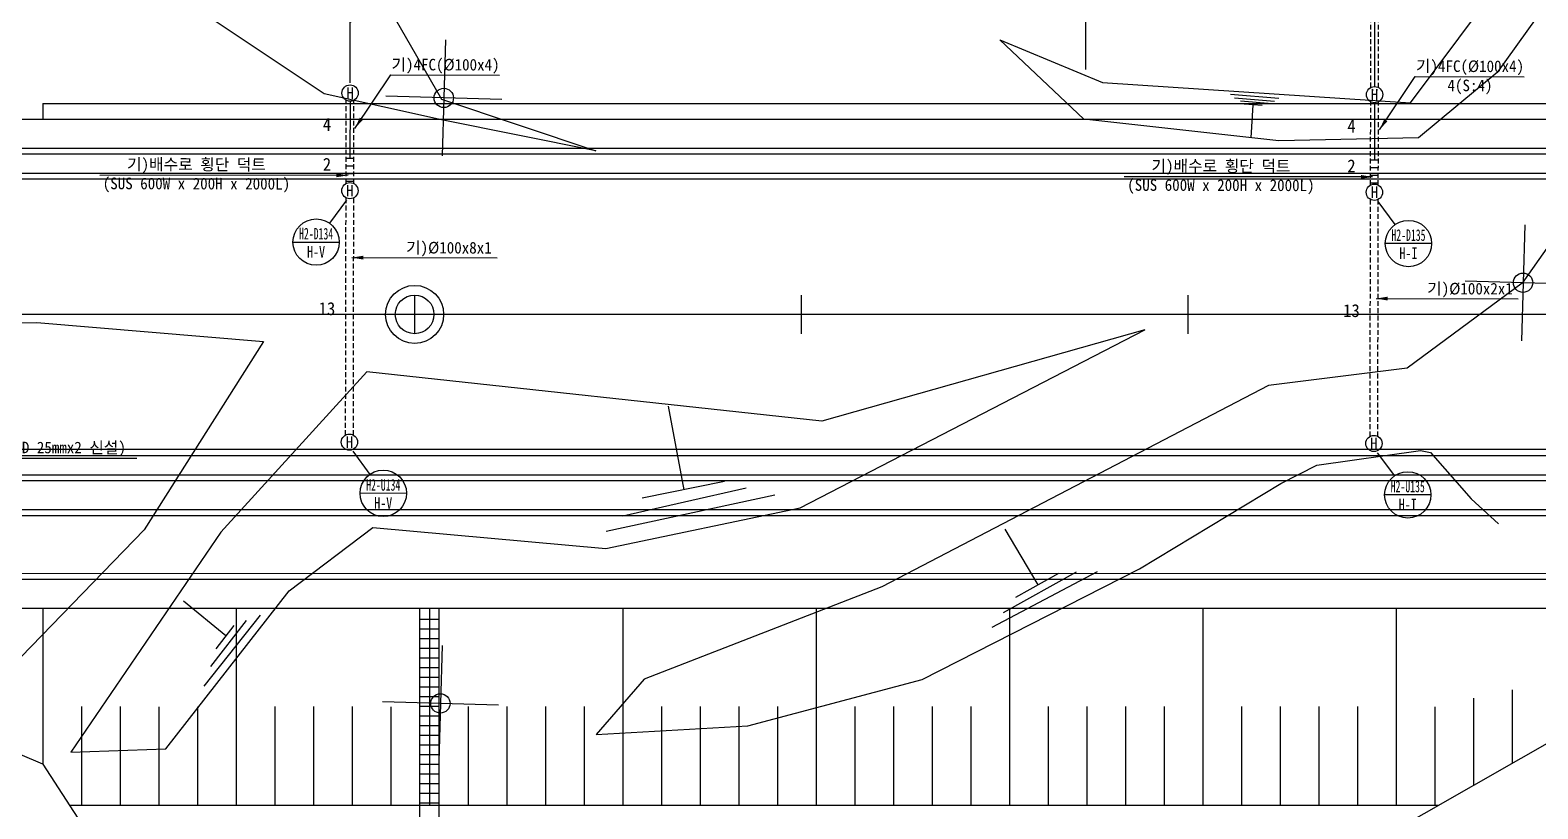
# Model space of a CAD drawing. Extents: x -284476 to -284091, y 156275 to 156450.
# Drawn here: x -284229.2 to -284151.2, y 156340.6 to 156380.9 of the extents above; entities that cross this region are included whole.
import ezdxf
from ezdxf.enums import TextEntityAlignment as Align

# ---------------------------------------------------------------- set-up
doc = ezdxf.new("R2010")
doc.units = 0
doc.header["$MEASUREMENT"] = 0
doc.linetypes.add('HIDDEN', pattern=[0.375, 0.25, -0.125])
for name, color, linetype in [('TT-LINE', 7, 'CONTINUOUS'), ('TT-MANH', 4, 'CONTINUOUS'), ('TZ-BASE', 253, 'CONTINUOUS'), ('TZ-DIMS', 1, 'CONTINUOUS'), ('TZ-LEAL', 1, 'CONTINUOUS'), ('TZ-LEAT', 3, 'CONTINUOUS'), ('TZ-LINE', 7, 'CONTINUOUS')]:
    doc.layers.add(name, color=color, linetype=linetype)
doc.styles.add('GR', font='GulimChe.ttf')
doc.styles.get("Standard").update_dxf_attribs({"font": 'GulimChe.ttf'})
doc.linetypes.add('ZIGZAG', pattern='A,0.00254,-5.08,[131,ltypeshp.shx,S=5.08,R=0,X=-5.08,Y=0],-10.16,[131,ltypeshp.shx,S=5.08,R=180,X=5.08,Y=0],-5.08', length=20.32254)
doc.dimstyles.new('D200', dxfattribs={"dimscale": 0.2, "dimtxt": 3, "dimasz": 3, "dimexe": 0.5, "dimexo": 0.5, "dimgap": 0.5, "dimtad": 1, "dimdec": 0, "dimzin": 1, "dimdsep": 46, "dimlunit": 6, "dimtxsty": 'Standard', "dimcen": 1, "dimclrd": 1, "dimclre": 1, "dimclrt": 3, "dimadec": 0, "dimazin": 0, "dimtfac": 1, "dimtdec": 0, "dimtix": 1, "dimtmove": 2, "dimatfit": 3, "dimfxl": 0, "dimtvp": 2, "dimlwd": -1, "dimlwe": -1, "dimarcsym": 0})

msp = doc.modelspace()

# ---------------------------------------------------------------- linework, layer by layer
at = {"layer": 'TT-LINE', "linetype": 'HIDDEN', "elevation": -7842.61}
for points in [[(-284159.856, 156377.89), (-284159.841, 156385.461)], [(-284159.456, 156377.888), (-284159.441, 156385.46)], [(-284212.863, 156372.92), (-284212.855, 156377.233)], [(-284212.463, 156372.919), (-284212.455, 156377.232)], [(-284159.865, 156372.839), (-284159.857, 156377.151)], [(-284159.465, 156372.837), (-284159.457, 156377.151)], [(-284212.887, 156359.907), (-284212.864, 156372.181)], [(-284212.487, 156359.906), (-284212.464, 156372.181)], [(-284159.89, 156359.838), (-284159.867, 156372.099)], [(-284159.49, 156359.837), (-284159.467, 156372.099)]]:
    msp.add_lwpolyline(points, dxfattribs=at)
at = {"layer": 'TT-MANH'}
for centre in [(-284212.654, 156377.602, -7842.61), (-284159.657, 156377.52, -7842.61), (-284212.664, 156372.55, -7842.61), (-284159.667, 156372.468, -7842.61), (-284212.688, 156359.537, -7842.61), (-284159.691, 156359.468, -7842.61)]:
    msp.add_circle(centre, 0.42, dxfattribs=at)
at = {"layer": 'TZ-BASE'}
for p, q in [((-284174.598, 156378.815, -7842.38), (-284174.598, 156381.586, -7842.38)), ((-284228.55, 156377.059, -7842.38), (-284228.55, 156376.249, -7842.38)), ((-284209.315, 156367.148, -7842.38), (-284209.315, 156365.148, -7842.38)), ((-284189.315, 156367.148, -7842.38), (-284189.315, 156365.148, -7842.38)), ((-284169.315, 156367.148, -7842.38), (-284169.315, 156365.148, -7842.38)), ((-284129.315, 156366.148, -7842.38), (-284270.017, 156366.148, -7842.38)), ((-284228.552, 156342.878, -7842.38), (-284248.55, 156351.348, -7842.38)), ((-284228.548, 156350.949, -7842.38), (-284228.548, 156342.877, -7842.38)), ((-284218.548, 156350.948, -7842.38), (-284218.548, 156340.748, -7842.38)), ((-284209.063, 156350.948, -7842.38), (-284209.064, 156319.778, -7842.38)), ((-284208.548, 156350.948, -7842.38), (-284208.548, 156340.748, -7842.38)), ((-284208.063, 156350.948, -7842.38), (-284208.064, 156319.776, -7842.38)), ((-284198.548, 156350.947, -7842.38), (-284198.548, 156340.748, -7842.38)), ((-284188.548, 156350.946, -7842.38), (-284188.548, 156340.748, -7842.38)), ((-284178.548, 156350.946, -7842.38), (-284178.548, 156340.748, -7842.38)), ((-284168.548, 156350.945, -7842.38), (-284168.548, 156340.748, -7842.38)), ((-284158.548, 156350.944, -7842.38), (-284158.548, 156340.748, -7842.38)), ((-284209.063, 156350.373, -7842.38), (-284208.063, 156350.373, -7842.38)), ((-284209.063, 156349.873, -7842.38), (-284208.063, 156349.873, -7842.38)), ((-284209.063, 156349.373, -7842.38), (-284208.063, 156349.373, -7842.38)), ((-284209.063, 156348.873, -7842.38), (-284208.063, 156348.873, -7842.38)), ((-284209.063, 156348.373, -7842.38), (-284208.063, 156348.373, -7842.38)), ((-284209.063, 156347.873, -7842.38), (-284208.063, 156347.873, -7842.38)), ((-284209.063, 156347.373, -7842.38), (-284208.063, 156347.373, -7842.38)), ((-284209.063, 156346.873, -7842.38), (-284208.063, 156346.873, -7842.38)), ((-284152.548, 156346.723, -7842.38), (-284152.548, 156342.919, -7842.38)), ((-284226.548, 156345.849, -7842.38), (-284226.548, 156340.748, -7842.38)), ((-284224.548, 156345.849, -7842.38), (-284224.548, 156340.748, -7842.38)), ((-284222.548, 156345.848, -7842.38), (-284222.548, 156340.748, -7842.38)), ((-284220.548, 156345.848, -7842.38), (-284220.548, 156340.748, -7842.38)), ((-284216.548, 156345.849, -7842.38), (-284216.548, 156340.748, -7842.38)), ((-284214.548, 156345.849, -7842.38), (-284214.548, 156340.748, -7842.38)), ((-284212.548, 156345.849, -7842.38), (-284212.548, 156340.748, -7842.38)), ((-284210.548, 156345.848, -7842.38), (-284210.548, 156340.748, -7842.38)), ((-284209.063, 156346.373, -7842.38), (-284208.063, 156346.373, -7842.38)), ((-284209.063, 156345.873, -7842.38), (-284208.063, 156345.873, -7842.38)), ((-284206.548, 156345.849, -7842.38), (-284206.548, 156340.748, -7842.38)), ((-284204.548, 156345.849, -7842.38), (-284204.548, 156340.748, -7842.38)), ((-284202.548, 156345.849, -7842.38), (-284202.548, 156340.748, -7842.38)), ((-284200.548, 156345.849, -7842.38), (-284200.548, 156340.748, -7842.38)), ((-284196.548, 156345.849, -7842.38), (-284196.548, 156340.748, -7842.38)), ((-284194.548, 156345.849, -7842.38), (-284194.548, 156340.748, -7842.38)), ((-284192.548, 156345.849, -7842.38), (-284192.548, 156340.748, -7842.38)), ((-284190.548, 156345.849, -7842.38), (-284190.548, 156340.748, -7842.38)), ((-284186.548, 156345.849, -7842.38), (-284186.548, 156340.748, -7842.38)), ((-284184.548, 156345.849, -7842.38), (-284184.548, 156340.748, -7842.38)), ((-284182.548, 156345.849, -7842.38), (-284182.548, 156340.748, -7842.38)), ((-284180.548, 156345.849, -7842.38), (-284180.548, 156340.748, -7842.38)), ((-284176.548, 156345.849, -7842.38), (-284176.548, 156340.748, -7842.38)), ((-284174.548, 156345.849, -7842.38), (-284174.548, 156340.748, -7842.38)), ((-284172.548, 156345.849, -7842.38), (-284172.548, 156340.748, -7842.38)), ((-284170.548, 156345.849, -7842.38), (-284170.548, 156340.748, -7842.38)), ((-284166.548, 156345.849, -7842.38), (-284166.548, 156340.748, -7842.38)), ((-284164.548, 156345.849, -7842.38), (-284164.548, 156340.748, -7842.38)), ((-284162.548, 156345.849, -7842.38), (-284162.548, 156340.748, -7842.38)), ((-284160.548, 156345.849, -7842.38), (-284160.548, 156340.748, -7842.38)), ((-284156.548, 156345.847, -7842.38), (-284156.548, 156340.748, -7842.38)), ((-284154.548, 156346.285, -7842.38), (-284154.548, 156341.778, -7842.38)), ((-284209.063, 156345.373, -7842.38), (-284208.063, 156345.373, -7842.38)), ((-284168.55, 156333.788, -7842.38), (-284148.551, 156345.199, -7842.38)), ((-284209.063, 156344.873, -7842.38), (-284208.063, 156344.873, -7842.38)), ((-284209.063, 156344.373, -7842.38), (-284208.063, 156344.373, -7842.38)), ((-284209.063, 156343.873, -7842.38), (-284208.063, 156343.873, -7842.38)), ((-284228.552, 156342.878, -7842.38), (-284213.609, 156319.787, -7842.38)), ((-284209.063, 156343.373, -7842.38), (-284208.063, 156343.373, -7842.38)), ((-284209.063, 156342.873, -7842.38), (-284208.063, 156342.873, -7842.38)), ((-284209.063, 156342.373, -7842.38), (-284208.063, 156342.373, -7842.38)), ((-284209.063, 156341.873, -7842.38), (-284208.063, 156341.873, -7842.38)), ((-284209.063, 156341.373, -7842.38), (-284208.063, 156341.373, -7842.38)), ((-284227.173, 156340.748, -7842.38), (-284156.349, 156340.75, -7842.38)), ((-284209.063, 156340.873, -7842.38), (-284208.063, 156340.873, -7842.38))]:
    msp.add_line(p, q, dxfattribs=at)
at = {"layer": 'TZ-BASE', "elevation": -7842.38}
for points in [[(-284193.431, 156423.746), (-284206.032, 156415.764), (-284212.447, 156412.874), (-284205.927, 156398.251), (-284206.708, 156393.147), (-284210.813, 156390.239), (-284213.239, 156386.515), (-284207.928, 156377.288), (-284199.937, 156374.604), (-284207.923, 156376.209), (-284213.991, 156377.569), (-284223.157, 156383.683), (-284217.289, 156394.513), (-284213.117, 156399.185), (-284217.886, 156404.607), (-284249.889, 156391.989), (-284245.724, 156382.35), (-284253.046, 156377.95), (-284259.307, 156376.578), (-284267.768, 156371.412)], [(-284132.456, 156423.624), (-284134.44, 156419.775), (-284139.025, 156403.009), (-284141.96, 156389.304), (-284143.932, 156381.311), (-284147.958, 156373.534), (-284152.017, 156367.767), (-284157.967, 156363.362), (-284165.144, 156362.466), (-284185.155, 156352.05), (-284197.435, 156347.264), (-284199.927, 156344.411), (-284192.083, 156344.859), (-284183.055, 156347.256), (-284171.82, 156352.98), (-284164.51, 156357.393), (-284162.638, 156358.342), (-284157.288, 156359.109), (-284156.76, 156358.996), (-284154.666, 156356.599), (-284153.239, 156355.307)], [(-284139.011, 156423.637), (-284139.053, 156423.544), (-284143.777, 156412.61), (-284146.102, 156398.725), (-284149.28, 156384.306), (-284153.314, 156378.674), (-284157.387, 156375.291), (-284164.613, 156375.126), (-284174.692, 156376.25), (-284179.045, 156380.351), (-284173.735, 156378.145), (-284157.792, 156377.095), (-284154.027, 156382.144), (-284153.519, 156389.69), (-284153.452, 156423.666)], [(-284207.724, 156380.348), (-284207.893, 156374.35)], [(-284228.55, 156377.059), (-284129.315, 156377.059)], [(-284204.81, 156377.265), (-284210.807, 156377.434)], [(-284164.61, 156377.325), (-284167.118, 156377.519)], [(-284164.832, 156377.165), (-284166.901, 156377.34)], [(-284165.161, 156377.055), (-284166.595, 156377.175)], [(-284165.476, 156376.957), (-284166.412, 156377.026)], [(-284269.299, 156376.249), (-284247.863, 156376.249), (-284227.863, 156376.249), (-284207.863, 156376.249), (-284187.863, 156376.249), (-284167.863, 156376.249), (-284147.863, 156376.249), (-284129.315, 156376.249)], [(-284165.964, 156376.993), (-284166.055, 156375.287)], [(-284269.299, 156374.749), (-284129.315, 156374.749)], [(-284269.299, 156374.449), (-284129.315, 156374.449)], [(-284269.299, 156373.449), (-284129.315, 156373.449)], [(-284129.315, 156373.148), (-284269.299, 156373.148)], [(-284151.892, 156370.786), (-284152.061, 156364.788)], [(-284148.978, 156367.702), (-284154.976, 156367.872)], [(-284267.616, 156362.416), (-284248.905, 156362.825), (-284240.725, 156365.491), (-284228.862, 156365.733), (-284217.13, 156364.75), (-284223.315, 156355.001), (-284230.205, 156347.879), (-284245.614, 156337.681), (-284234.713, 156331.41), (-284227.643, 156336.883), (-284221.366, 156339.204)], [(-284171.55, 156365.345), (-284188.259, 156360.622), (-284211.781, 156363.179), (-284219.336, 156354.883), (-284227.107, 156343.498), (-284222.191, 156343.672), (-284215.808, 156351.85), (-284211.474, 156355.126), (-284199.423, 156354.033), (-284189.366, 156356.133), (-284171.55, 156365.345)], [(-284195.372, 156357.077), (-284196.181, 156361.404)], [(-284129.315, 156359.148), (-284269.299, 156359.148)], [(-284269.299, 156358.849), (-284129.315, 156358.849)], [(-284269.299, 156357.849), (-284129.315, 156357.849)], [(-284269.299, 156357.549), (-284129.315, 156357.549)], [(-284190.689, 156356.79), (-284199.404, 156354.915)], [(-284192.163, 156357.151), (-284198.554, 156355.702)], [(-284193.284, 156357.5), (-284197.543, 156356.637)], [(-284269.299, 156356.049), (-284247.863, 156356.049), (-284227.863, 156356.049), (-284207.863, 156356.049), (-284187.863, 156356.049), (-284167.863, 156356.049), (-284147.863, 156356.049), (-284129.315, 156356.049)], [(-284177.064, 156352.155), (-284178.769, 156355.028)], [(-284174.003, 156352.83), (-284179.461, 156349.953)], [(-284175.103, 156352.805), (-284178.878, 156350.703)], [(-284176.016, 156352.748), (-284178.238, 156351.489)], [(-284219.079, 156349.519), (-284221.279, 156351.302)], [(-284217.302, 156350.578), (-284220.227, 156346.904)], [(-284218.035, 156350.31), (-284219.881, 156347.92)], [(-284218.669, 156350.054), (-284219.594, 156348.847)], [(-284207.9, 156349.016), (-284208.069, 156343.018)], [(-284204.986, 156345.932), (-284210.984, 156346.101)]]:
    msp.add_lwpolyline(points, dxfattribs=at)
at = {"layer": 'TZ-BASE', "ltscale": 2.5, "elevation": -7842.38}
for points in [[(-284239.113, 156356.049), (-284146.692, 156356.045), (-284140.729, 156351.316)], [(-284239.019, 156355.749), (-284146.796, 156355.745), (-284140.782, 156350.976)], [(-284245.926, 156347.33), (-284238.084, 156352.749), (-284147.841, 156352.745), (-284141.318, 156347.572)], [(-284245.755, 156347.083), (-284237.99, 156352.449), (-284147.946, 156352.445), (-284141.372, 156347.232)], [(-284241.355, 156348.301), (-284237.522, 156350.949), (-284147.666, 156350.945), (-284141.372, 156347.232)]]:
    msp.add_lwpolyline(points, dxfattribs=at)
at = {"layer": 'TZ-BASE'}
for centre, radius in [((-284207.809, 156377.349, -7842.38), 0.5), ((-284151.977, 156367.787, -7842.38), 0.5), ((-284209.315, 156366.148, -7842.38), 1.5), ((-284209.315, 156366.148, -7842.38), 1), ((-284207.985, 156346.017, -7842.38), 0.5)]:
    msp.add_circle(centre, radius, dxfattribs=at)
at = {"layer": 'TZ-LEAL'}
for p, q in [((-284212.837, 156372.067, -7842.61), (-284213.722, 156370.869, -7842.61)), ((-284159.492, 156371.986, -7842.61), (-284158.603, 156370.792, -7842.61)), ((-284215.614, 156369.892, -7842.61), (-284213.214, 156369.887, -7842.61)), ((-284156.706, 156369.812, -7842.61), (-284159.106, 156369.817, -7842.61)), ((-284212.515, 156359.067, -7842.61), (-284211.63, 156357.869, -7842.61)), ((-284159.518, 156358.986, -7842.61), (-284158.634, 156357.788, -7842.61)), ((-284209.738, 156356.887, -7842.61), (-284212.138, 156356.892, -7842.61)), ((-284156.741, 156356.805, -7842.61), (-284159.141, 156356.81, -7842.61))]:
    msp.add_line(p, q, dxfattribs=at)
at = {"layer": 'TZ-LEAL', "elevation": -7842.61, "flags": 128}
msp.add_lwpolyline([(-284212.653, 156378.136), (-284212.646, 156381.276), (-284210.112, 156382.688)], dxfattribs=at)
at = {"layer": 'TZ-LEAL'}
for centre in [(-284214.414, 156369.889, -7842.61), (-284157.906, 156369.815, -7842.61), (-284210.938, 156356.889, -7842.61), (-284157.941, 156356.808, -7842.61)]:
    msp.add_circle(centre, 1.2, dxfattribs=at)
at = {"layer": 'TZ-LINE', "linetype": 'ZIGZAG', "ltscale": 0.039, "elevation": -7842.61}
for points in [[(-284159.641, 156385.41), (-284159.656, 156377.94)], [(-284212.655, 156377.182), (-284212.661, 156374.234)], [(-284159.658, 156377.1), (-284159.664, 156374.152)]]:
    msp.add_lwpolyline(points, dxfattribs=at)
at = {"layer": 'TZ-LINE', "elevation": -7842.61}
for points in [[(-284212.86, 156374.234), (-284212.46, 156374.234)], [(-284159.863, 156374.152), (-284159.463, 156374.152)], [(-284212.86, 156373.834), (-284212.46, 156373.834)], [(-284212.86, 156373.434), (-284212.46, 156373.434)], [(-284159.863, 156373.752), (-284159.463, 156373.752)], [(-284159.863, 156373.352), (-284159.463, 156373.352)], [(-284212.86, 156373.034), (-284212.46, 156373.034)], [(-284159.863, 156372.952), (-284159.463, 156372.952)]]:
    msp.add_lwpolyline(points, dxfattribs=at)

# ---------------------------------------------------------------- texts
at = {"layer": 'TT-MANH', "linetype": 'ByBlock', "style": 'GR'}
for p in [(-284212.652, 156377.602, -7842.61), (-284159.655, 156377.52, -7842.61), (-284212.662, 156372.55, -7842.61), (-284159.665, 156372.468, -7842.61), (-284212.688, 156359.537, -7842.61), (-284159.691, 156359.468, -7842.61)]:
    msp.add_text('H', height=0.6, rotation=359.88499, dxfattribs=at).set_placement(p, align=Align.MIDDLE)
at = {"layer": 'TZ-DIMS', "insert": (-284236.114, 156358.801), "char_height": 0.6, "attachment_point": 7}
msp.add_mtext('타분야x3 (내관 SCD 25mmx2 신설)', dxfattribs=at)
at = {"layer": 'TZ-LEAT', "style": 'GR'}
for s, p in [('기)4FC(Ø100x4)', (-284207.719, 156379.031, -7842.841)), ('기)4FC(Ø100x4)', (-284154.722, 156378.95, -7842.841)), ('4(S:4)', (-284154.724, 156377.95, -7842.841)), ('기)배수로 횡단 덕트', (-284220.602, 156373.871, -7842.611)), ('기)배수로 횡단 덕트', (-284167.605, 156373.79, -7842.61)), ('(SUS 600W x 200H x 2000L)', (-284220.604, 156372.871, -7842.611)), ('(SUS 600W x 200H x 2000L)', (-284167.607, 156372.79, -7842.61))]:
    msp.add_text(s, height=0.6, rotation=359.88499, dxfattribs=at).set_placement(p, align=Align.MIDDLE)
at = {"layer": 'TZ-LEAT'}
for s, height, p in [('4', 0.667, (-284213.851, 156375.976)), ('4', 0.667, (-284160.854, 156375.894, 0)), ('2', 0.667, (-284213.851, 156373.913)), ('2', 0.667, (-284160.854, 156373.831, 0)), ('13', 0.6667, (-284213.851, 156366.441)), ('13', 0.6667, (-284160.854, 156366.339, 0))]:
    msp.add_text(s, height=height, dxfattribs=at).set_placement(p, align=Align.MIDDLE)
at = {"layer": 'TZ-LEAT', "style": 'GR'}
for s, width, p in [('H2-D134', 0.65, (-284214.413, 156370.321, -7842.61)), ('H2-D135', 0.65, (-284157.905, 156370.247, -7842.61)), ('H-V', 0.8, (-284214.415, 156369.389, -7842.61)), ('H-I', 0.8, (-284157.907, 156369.315, -7842.61)), ('H2-U134', 0.65, (-284210.939, 156357.321, -7842.61)), ('H2-U135', 0.65, (-284157.942, 156357.24, -7842.61)), ('H-V', 0.8, (-284210.941, 156356.389, -7842.61)), ('H-I', 0.8, (-284157.944, 156356.308, -7842.61))]:
    msp.add_text(s, height=0.6, rotation=359.88499, dxfattribs=dict(at, width=width)).set_placement(p, align=Align.MIDDLE)
at = {"layer": 'TZ-LEAT'}
for s, p in [('기)Ø100x8x1', (-284207.544, 156369.558, -7842.61)), ('기)Ø100x2x1', (-284154.721, 156367.439, -7842.61))]:
    msp.add_text(s, height=0.6, rotation=359.93681, dxfattribs=at).set_placement(p, align=Align.MIDDLE)

# ---------------------------------------------------------------- leaders
at = {"layer": 'TZ-DIMS', "annotation_type": 0, "has_hookline": 1, "hookline_direction": 0, "text_width": 12.434}
msp.add_leader([(-284237.548, 156357.59), (-284236.805, 156358.701), (-284236.214, 156358.701)], dimstyle='D200', dxfattribs=at)
at = {"layer": 'TZ-LEAL'}
for points in [[(-284212.407, 156375.775, -7842.841), (-284210.554, 156378.537, -7842.841), (-284204.922, 156378.526, -7842.841)], [(-284159.41, 156375.694, -7842.841), (-284157.557, 156378.455, -7842.841), (-284151.925, 156378.444, -7842.841)], [(-284212.761, 156373.345, -7842.611), (-284225.608, 156373.34, -7842.611)], [(-284159.764, 156373.263, -7842.61), (-284172.611, 156373.258, -7842.61)], [(-284212.571, 156369.085, -7842.61), (-284205.053, 156369.074, -7842.61)], [(-284159.578, 156366.967, -7842.61), (-284152.23, 156366.955, -7842.61)]]:
    msp.add_leader(points, dimstyle='D200', dxfattribs=at)

doc.saveas('drawing.dxf')
